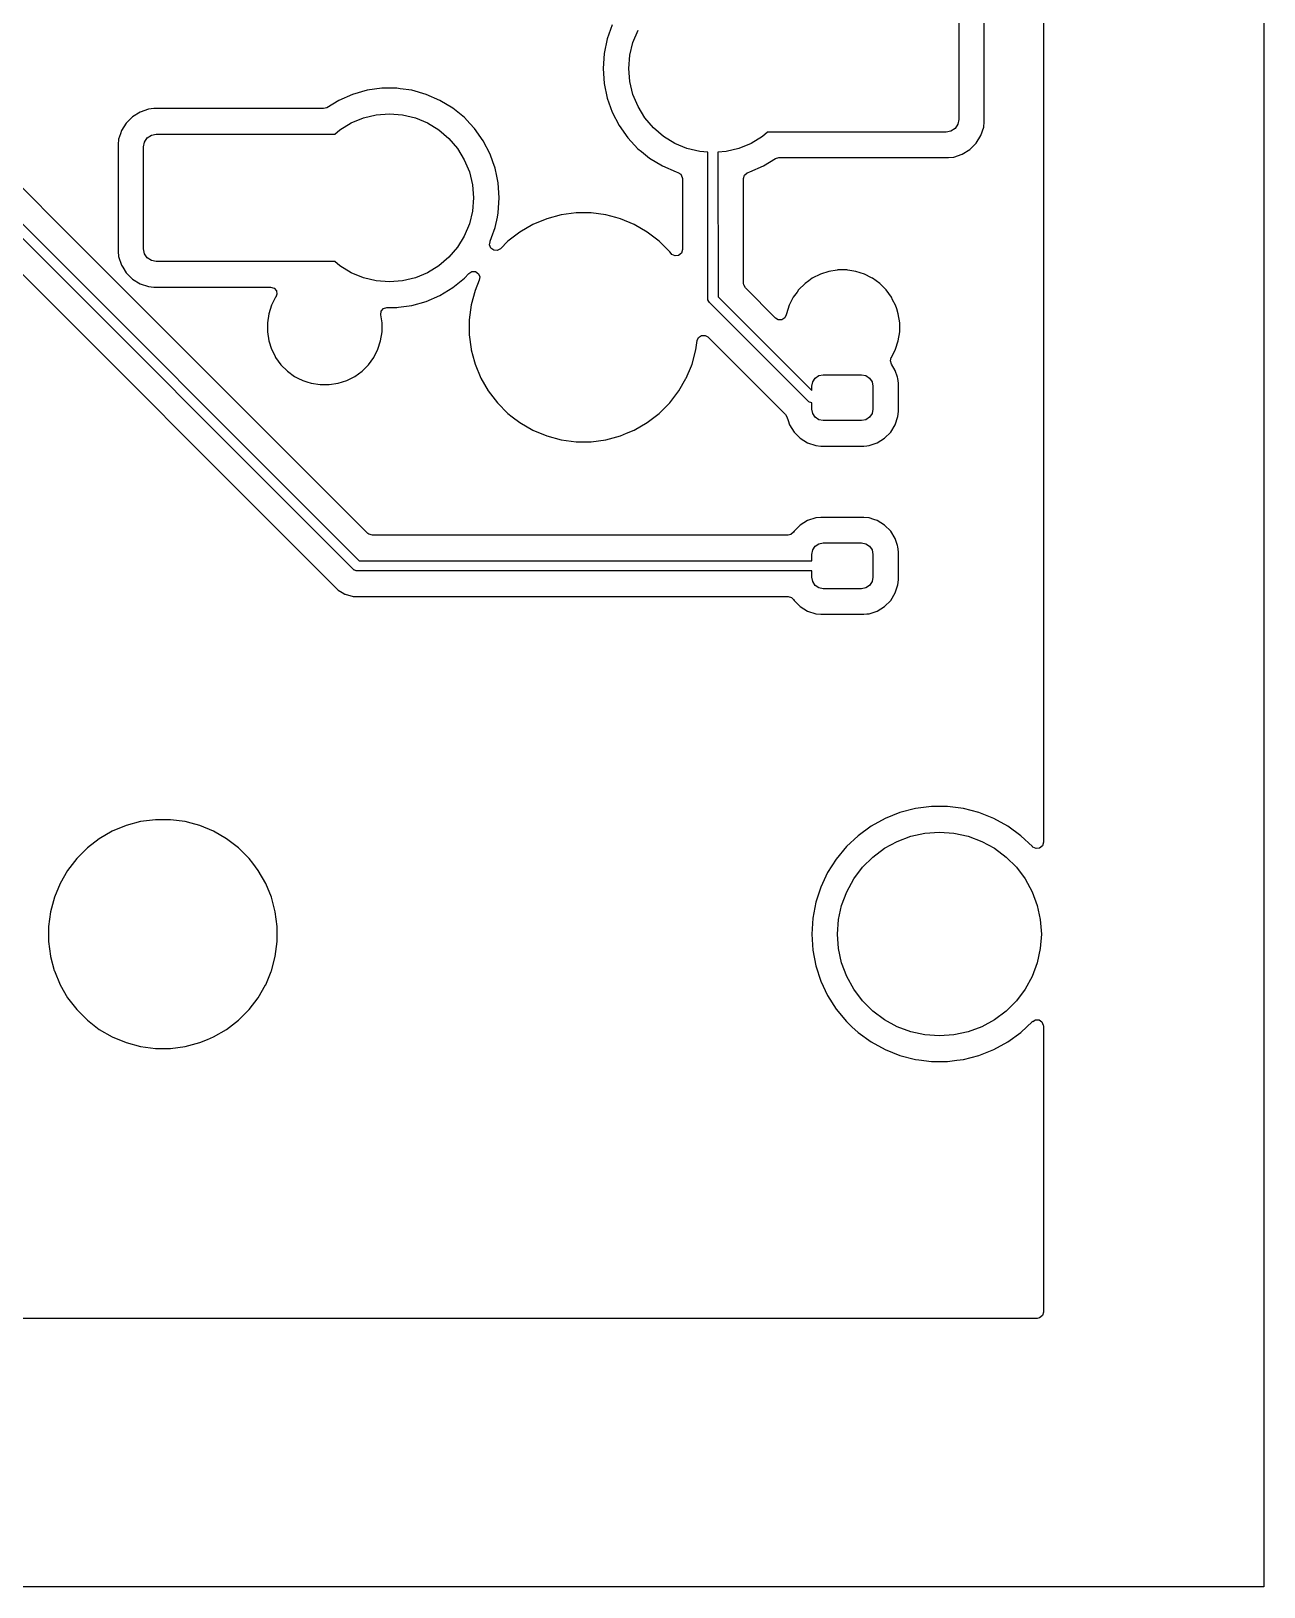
# Model space of a CAD drawing. Header units: millimetres. Extents: x 46 to 4458, y 59 to 1499.
# Drawn here: x 2082.94 to 2107.14, y 832.69 to 863.22 of the extents above; entities that cross this region are included whole.
import ezdxf

# ---------------------------------------------------------------- set-up
doc = ezdxf.new("R2010")
doc.units = ezdxf.units.MM
doc.layers.add('BLACK', color=7, linetype='Continuous')

msp = doc.modelspace()

# ---------------------------------------------------------------- linework, layer by layer
msp.add_lwpolyline([(1739.51188, 833.25441), (1638.06271, 833.5564), (1638.38771, 944.69762), (2107.13583, 944.69762), (2107.13583, 832.69492), (1950.85196, 832.69492)])
at = {"layer": 'BLACK', "linetype": 'Continuous'}
for p, q in [((2102.80762, 867.51679), (2102.80762, 847.30698)), ((2101.14812, 863.49189), (2101.14812, 861.49189)), ((2101.64862, 861.44188), (2101.64862, 863.5419)), ((2094.24752, 863.07343), (2094.18767, 862.7854)), ((2094.24753, 863.07345), (2094.24752, 863.07343)), ((2094.34605, 863.35065), (2094.24753, 863.07345)), ((2094.75388, 863.00177), (2094.85296, 863.24097)), ((2094.18767, 862.7854), (2094.16759, 862.49189)), ((2094.18767, 862.7854), (2094.18767, 862.7854)), ((2094.69343, 862.75), (2094.75388, 863.00177)), ((2094.16759, 862.49189), (2094.18767, 862.19838)), ((2094.67312, 862.49189), (2094.69343, 862.75)), ((2094.69343, 862.23377), (2094.67312, 862.49189)), ((2094.18767, 862.19838), (2094.18767, 862.19837)), ((2094.18767, 862.19837), (2094.24752, 861.91034)), ((2094.75388, 861.98201), (2094.69343, 862.23377)), ((2080.34053, 861.86832), (2089.38144, 852.82998)), ((2084.01736, 858.90189), (2080.94994, 861.9693)), ((2088.98144, 861.86575), (2088.74249, 861.72044)), ((2089.25127, 861.98295), (2088.98144, 861.86575)), ((2088.98144, 861.86575), (2088.98144, 861.86575)), ((2089.53456, 862.06233), (2089.25127, 861.98295)), ((2089.82602, 862.10239), (2089.53456, 862.06233)), ((2089.53456, 862.06233), (2089.53456, 862.06233)), ((2090.12022, 862.10239), (2089.82602, 862.10239)), ((2089.82602, 862.10239), (2089.82602, 862.10239)), ((2090.18163, 862.09395), (2090.12022, 862.10239)), ((2090.12022, 862.10239), (2090.12022, 862.10239)), ((2090.41167, 862.06233), (2090.18163, 862.09395)), ((2090.41168, 862.06233), (2090.41167, 862.06233)), ((2090.69496, 861.98295), (2090.41168, 862.06233)), ((2090.41168, 862.06233), (2090.41168, 862.06233)), ((2090.96479, 861.86575), (2090.69496, 861.98295)), ((2090.9648, 861.86575), (2090.96479, 861.86575)), ((2091.21616, 861.71289), (2090.9648, 861.86575)), ((2094.24752, 861.91034), (2094.24753, 861.91033)), ((2094.24753, 861.91033), (2094.34605, 861.63313)), ((2094.85296, 861.7428), (2094.75388, 861.98201)), ((2089.28256, 852.64874), (2080.12181, 861.80689)), ((2084.92946, 861.5446), (2084.80541, 861.42055)), ((2085.07878, 861.6367), (2084.92946, 861.5446)), ((2085.07879, 861.6367), (2085.07878, 861.6367)), ((2085.24532, 861.69189), (2085.07879, 861.6367)), ((2085.3481, 861.70239), (2085.24532, 861.69189)), ((2085.24532, 861.69189), (2085.24532, 861.69189)), ((2085.34812, 861.70239), (2085.3481, 861.70239)), ((2088.67806, 861.70239), (2085.34812, 861.70239)), ((2088.74249, 861.72044), (2088.67806, 861.70239)), ((2089.46324, 861.52113), (2089.715, 861.58157)), ((2089.715, 861.58157), (2089.97312, 861.60189)), ((2089.97312, 861.60189), (2090.23124, 861.58157)), ((2090.23124, 861.58157), (2090.483, 861.52113)), ((2091.44438, 861.52723), (2091.21616, 861.71289)), ((2094.34605, 861.63313), (2094.4814, 861.37191)), ((2094.98824, 861.52204), (2094.85296, 861.7428)), ((2079.9507, 861.27007), (2088.85326, 852.36751)), ((2084.7133, 861.27122), (2084.69324, 861.21066)), ((2084.71331, 861.27122), (2084.7133, 861.27122)), ((2084.80541, 861.42055), (2084.71331, 861.27122)), ((2088.90389, 861.20189), (2089.00327, 861.28677)), ((2089.00327, 861.28677), (2089.22404, 861.42205)), ((2089.22404, 861.42205), (2089.46324, 861.52113)), ((2090.483, 861.52113), (2090.7222, 861.42205)), ((2090.7222, 861.42205), (2090.94297, 861.28677)), ((2090.94297, 861.28677), (2091.13985, 861.11861)), ((2091.44438, 861.52722), (2091.44438, 861.52723)), ((2091.55413, 861.40971), (2091.44438, 861.52722)), ((2091.44438, 861.52722), (2091.44438, 861.52722)), ((2091.64519, 861.31221), (2091.55413, 861.40971)), ((2091.81484, 861.07187), (2091.64519, 861.31221)), ((2094.4814, 861.37191), (2094.4814, 861.3719)), ((2094.4814, 861.3719), (2094.65105, 861.13156)), ((2095.15639, 861.32516), (2094.98824, 861.52204)), ((2095.35327, 861.15701), (2095.15639, 861.32516)), ((2097.39234, 861.24189), (2097.29297, 861.15701)), ((2098.84812, 861.24189), (2097.39234, 861.24189)), ((2100.89812, 861.24189), (2098.84812, 861.24189)), ((2100.99379, 861.26092), (2100.89812, 861.24189)), ((2101.0749, 861.31511), (2100.99379, 861.26092)), ((2101.12909, 861.39622), (2101.0749, 861.31511)), ((2101.14812, 861.49189), (2101.12909, 861.39622)), ((2101.58293, 861.17255), (2101.63812, 861.33909)), ((2101.63812, 861.33909), (2101.64862, 861.44188)), ((2084.65812, 861.10468), (2084.64762, 861.0019)), ((2084.64762, 861.0019), (2084.64762, 858.90189)), ((2084.69324, 861.21066), (2084.65812, 861.10468)), ((2084.65812, 861.10468), (2084.65812, 861.10468)), ((2084.65812, 861.10468), (2084.65812, 861.10468)), ((2085.14812, 860.95189), (2085.16715, 861.04756)), ((2085.14812, 858.95189), (2085.14812, 860.95189)), ((2085.16715, 861.04756), (2085.22134, 861.12866)), ((2085.22134, 861.12866), (2085.30245, 861.18286)), ((2085.30245, 861.18286), (2085.39812, 861.20189)), ((2085.39812, 861.20189), (2087.44812, 861.20189)), ((2087.44812, 861.20189), (2088.90389, 861.20189)), ((2091.13985, 861.11861), (2091.308, 860.92173)), ((2091.81484, 861.07186), (2091.81484, 861.07187)), ((2091.81484, 861.07187), (2091.81484, 861.07187)), ((2091.95019, 860.81065), (2091.81484, 861.07186)), ((2094.65105, 861.13156), (2094.85186, 860.91655)), ((2095.57404, 861.02173), (2095.35327, 861.15701)), ((2095.81324, 860.92264), (2095.57404, 861.02173)), ((2097.0722, 861.02173), (2096.833, 860.92264)), ((2097.29297, 861.15701), (2097.0722, 861.02173)), ((2101.36678, 860.89918), (2101.49083, 861.02323)), ((2101.49083, 861.02323), (2101.58293, 861.17255)), ((2091.308, 860.92173), (2091.44328, 860.70097)), ((2091.44328, 860.70097), (2091.54236, 860.46177)), ((2092.00461, 860.65754), (2091.95019, 860.81065)), ((2092.04871, 860.53345), (2092.00461, 860.65754)), ((2094.85186, 860.91655), (2094.92075, 860.8605)), ((2094.92075, 860.8605), (2095.08007, 860.73089)), ((2095.08007, 860.73089), (2095.08007, 860.73089)), ((2095.08007, 860.73089), (2095.08007, 860.73089)), ((2095.08007, 860.73089), (2095.33144, 860.57803)), ((2096.065, 860.8622), (2095.81324, 860.92264)), ((2096.22381, 860.8497), (2096.065, 860.8622)), ((2096.22504, 857.95238), (2096.22381, 860.8497)), ((2096.58124, 860.8622), (2096.4219, 860.84966)), ((2096.4219, 860.84966), (2096.4231, 858.01067)), ((2096.833, 860.92264), (2096.58124, 860.8622)), ((2097.3148, 860.57803), (2097.55375, 860.72334)), ((2097.55375, 860.72334), (2097.61818, 860.74139)), ((2097.61818, 860.74139), (2098.7981, 860.74139)), ((2098.7981, 860.74139), (2098.79811, 860.74139)), ((2098.79811, 860.74139), (2100.94813, 860.74139)), ((2100.94813, 860.74139), (2101.05092, 860.75189)), ((2101.05092, 860.75189), (2101.21745, 860.80707)), ((2101.21745, 860.80707), (2101.36678, 860.89918)), ((2091.54236, 860.46177), (2091.60281, 860.21)), ((2092.04871, 860.53343), (2092.04871, 860.53345)), ((2092.08046, 860.38067), (2092.04871, 860.53343)), ((2092.10857, 860.2454), (2092.08046, 860.38067)), ((2095.33144, 860.57803), (2095.33144, 860.57803)), ((2095.33144, 860.57803), (2095.60128, 860.46082)), ((2095.60128, 860.46082), (2095.63207, 860.45219)), ((2095.63207, 860.45219), (2095.69132, 860.41515)), ((2095.69132, 860.41515), (2095.72113, 860.35196)), ((2095.72113, 860.35196), (2095.72262, 860.33279)), ((2095.72262, 860.33279), (2095.72262, 858.93641)), ((2096.92362, 860.33279), (2096.9433, 860.39983)), ((2096.92362, 858.27198), (2096.92362, 860.33279)), ((2096.9433, 860.39983), (2096.99611, 860.44558)), ((2096.99611, 860.44558), (2097.01417, 860.45219)), ((2097.01417, 860.45219), (2097.04496, 860.46082)), ((2097.04496, 860.46082), (2097.31479, 860.57802)), ((2097.04496, 860.46082), (2097.04496, 860.46082)), ((2097.31479, 860.57802), (2097.3148, 860.57803)), ((2097.3148, 860.57803), (2097.3148, 860.57803)), ((2091.60281, 860.21), (2091.62312, 859.95189)), ((2092.12864, 859.95189), (2092.10857, 860.2454)), ((2091.62312, 859.95189), (2091.60281, 859.69377)), ((2092.10857, 859.65838), (2092.12864, 859.95189)), ((2091.54236, 859.44201), (2091.44328, 859.2028)), ((2091.60281, 859.69377), (2091.54236, 859.44201)), ((2092.04871, 859.37034), (2092.09142, 859.57586)), ((2092.09142, 859.57586), (2092.10857, 859.65838)), ((2092.78831, 859.42915), (2092.53353, 859.28205)), ((2092.78832, 859.42915), (2092.78831, 859.42915)), ((2093.06012, 859.54174), (2092.78832, 859.42915)), ((2093.34432, 859.61789), (2093.06012, 859.54174)), ((2093.636, 859.65629), (2093.34432, 859.61789)), ((2093.63601, 859.65629), (2093.636, 859.65629)), ((2093.93023, 859.65629), (2093.63601, 859.65629)), ((2093.63601, 859.65629), (2093.63601, 859.65629)), ((2093.93024, 859.65629), (2093.93023, 859.65629)), ((2093.93023, 859.65629), (2093.93023, 859.65629)), ((2094.22192, 859.61789), (2093.93024, 859.65629)), ((2094.41469, 859.56623), (2094.22192, 859.61789)), ((2094.22192, 859.61789), (2094.22192, 859.61789)), ((2094.22192, 859.61789), (2094.22192, 859.61789)), ((2094.50611, 859.54174), (2094.41469, 859.56623)), ((2094.77791, 859.42915), (2094.50611, 859.54174)), ((2094.77793, 859.42915), (2094.77791, 859.42915)), ((2095.03271, 859.28205), (2094.77793, 859.42915)), ((2091.44328, 859.2028), (2091.308, 858.98204)), ((2091.95019, 859.09312), (2091.95368, 859.10293)), ((2091.95368, 859.10293), (2091.97866, 859.17323)), ((2091.97866, 859.17323), (2092.04871, 859.37033)), ((2092.04871, 859.37033), (2092.04871, 859.37034)), ((2092.04871, 859.37034), (2092.04871, 859.37034)), ((2092.30011, 859.10294), (2092.15038, 858.95321)), ((2092.53351, 859.28204), (2092.30011, 859.10294)), ((2092.53353, 859.28205), (2092.53351, 859.28204)), ((2095.03272, 859.28204), (2095.03271, 859.28205)), ((2095.03271, 859.28205), (2095.03271, 859.28205)), ((2095.26613, 859.10294), (2095.03272, 859.28204)), ((2095.03272, 859.28204), (2095.03272, 859.28204)), ((2095.03272, 859.28204), (2095.03272, 859.28204)), ((2095.26614, 859.10293), (2095.26613, 859.10294)), ((2095.47416, 858.8949), (2095.26614, 859.10293)), ((2089.55054, 853.36871), (2084.01736, 858.90189)), ((2084.64762, 858.90189), (2084.64762, 858.90187)), ((2084.64762, 858.90187), (2084.65812, 858.79909)), ((2084.65812, 858.79909), (2084.65812, 858.79909)), ((2084.65812, 858.79909), (2084.7133, 858.63256)), ((2085.16715, 858.85622), (2085.14812, 858.95189)), ((2085.22134, 858.77511), (2085.16715, 858.85622)), ((2091.308, 858.98204), (2091.13985, 858.78516)), ((2091.93901, 859.03204), (2091.94896, 859.09029)), ((2091.96343, 858.96658), (2091.93901, 859.03204)), ((2091.94896, 859.09029), (2091.95019, 859.09311)), ((2091.95019, 859.09311), (2091.95019, 859.09312)), ((2092.01936, 858.92471), (2091.96343, 858.96658)), ((2092.08905, 858.91972), (2092.01936, 858.92471)), ((2092.15038, 858.95321), (2092.08905, 858.91972)), ((2095.47417, 858.89489), (2095.47416, 858.8949)), ((2095.50024, 858.86092), (2095.47417, 858.89489)), ((2095.51742, 858.84269), (2095.50024, 858.86092)), ((2095.58097, 858.81367), (2095.51742, 858.84269)), ((2095.65013, 858.82361), (2095.58097, 858.81367)), ((2095.70293, 858.86937), (2095.65013, 858.82361)), ((2095.72262, 858.93641), (2095.70293, 858.86937)), ((2084.7133, 858.63256), (2084.71331, 858.63255)), ((2084.71331, 858.63255), (2084.73859, 858.59156)), ((2084.73859, 858.59156), (2084.80541, 858.48323)), ((2084.80541, 858.48323), (2084.92946, 858.35918)), ((2085.30245, 858.72092), (2085.22134, 858.77511)), ((2085.39812, 858.70189), (2085.30245, 858.72092)), ((2087.32312, 858.70189), (2085.39812, 858.70189)), ((2088.90389, 858.70189), (2087.32312, 858.70189)), ((2089.00327, 858.61701), (2088.90389, 858.70189)), ((2089.22404, 858.48173), (2089.00327, 858.61701)), ((2090.94297, 858.61701), (2090.7222, 858.48173)), ((2091.13985, 858.78516), (2090.94297, 858.61701)), ((2091.53261, 858.47102), (2091.59275, 858.50658)), ((2091.59275, 858.50658), (2091.66257, 858.50398)), ((2091.66257, 858.50398), (2091.7199, 858.46404)), ((2098.59956, 858.50967), (2098.43108, 858.45493)), ((2098.75809, 858.53478), (2098.59956, 858.50967)), ((2098.77454, 858.53739), (2098.75809, 858.53478)), ((2098.9517, 858.53739), (2098.77454, 858.53739)), ((2098.96815, 858.53478), (2098.9517, 858.53739)), ((2099.12668, 858.50967), (2098.96815, 858.53478)), ((2099.29516, 858.45493), (2099.12668, 858.50967)), ((2084.92946, 858.35918), (2085.07879, 858.26707)), ((2085.07879, 858.26707), (2085.24532, 858.21189)), ((2085.24532, 858.21189), (2085.34811, 858.20139)), ((2085.34811, 858.20139), (2087.27524, 858.20139)), ((2087.27524, 858.20139), (2087.27525, 858.20139)), ((2087.27525, 858.20139), (2087.64217, 858.20139)), ((2087.64217, 858.20139), (2087.70921, 858.1817)), ((2087.70921, 858.1817), (2087.75496, 858.1289)), ((2089.46324, 858.38264), (2089.22404, 858.48173)), ((2089.715, 858.3222), (2089.46324, 858.38264)), ((2089.97312, 858.30189), (2089.715, 858.3222)), ((2090.23124, 858.3222), (2089.97312, 858.30189)), ((2090.483, 858.38264), (2090.23124, 858.3222)), ((2090.7222, 858.48173), (2090.483, 858.38264)), ((2090.9648, 858.03803), (2091.21617, 858.19089)), ((2091.21617, 858.19089), (2091.44438, 858.37655)), ((2091.44438, 858.37655), (2091.53261, 858.47102)), ((2091.73779, 858.33893), (2091.65327, 858.13488)), ((2091.7199, 858.46404), (2091.74654, 858.39945)), ((2091.74654, 858.39945), (2091.73779, 858.33893)), ((2096.92645, 858.24563), (2096.92362, 858.27198)), ((2096.95994, 858.1843), (2096.92645, 858.24563)), ((2097.5527, 857.59154), (2096.95994, 858.1843)), ((2098.1299, 858.27037), (2098.00464, 858.1451)), ((2098.12991, 858.27037), (2098.1299, 858.27037)), ((2098.1299, 858.27037), (2098.1299, 858.27037)), ((2098.20579, 858.3255), (2098.12991, 858.27037)), ((2098.27323, 858.3745), (2098.20579, 858.3255)), ((2098.43108, 858.45493), (2098.27323, 858.3745)), ((2098.43108, 858.45493), (2098.43108, 858.45493)), ((2099.43701, 858.38266), (2099.29516, 858.45493)), ((2099.29516, 858.45493), (2099.29516, 858.45493)), ((2099.45301, 858.3745), (2099.43701, 858.38266)), ((2099.59633, 858.27037), (2099.45301, 858.3745)), ((2099.7216, 858.1451), (2099.59633, 858.27037)), ((2087.74051, 858.00178), (2087.66008, 857.84393)), ((2087.74249, 858.00451), (2087.74051, 858.00178)), ((2087.7649, 858.05974), (2087.74249, 858.00451)), ((2087.75496, 858.1289), (2087.7649, 858.05974)), ((2090.41167, 857.84145), (2090.69496, 857.92082)), ((2090.69496, 857.92082), (2090.9648, 858.03803)), ((2091.65327, 858.13488), (2091.57712, 857.85068)), ((2096.23997, 857.91633), (2096.22504, 857.95238)), ((2096.25241, 857.90118), (2096.23997, 857.91633)), ((2098.20756, 855.94874), (2096.25241, 857.90118)), ((2096.4231, 858.01067), (2098.26312, 856.17321)), ((2097.90051, 858.00178), (2097.82008, 857.84393)), ((2097.97311, 858.10171), (2097.90051, 858.00178)), ((2098.00464, 858.1451), (2097.97311, 858.10171)), ((2098.00464, 858.1451), (2098.00464, 858.1451)), ((2098.00464, 858.1451), (2098.00464, 858.1451)), ((2099.82573, 858.00178), (2099.7216, 858.1451)), ((2099.85012, 857.95392), (2099.82573, 858.00178)), ((2099.90616, 857.84393), (2099.85012, 857.95392)), ((2087.60533, 857.67544), (2087.57762, 857.50047)), ((2087.66008, 857.84393), (2087.60533, 857.67544)), ((2087.66008, 857.84393), (2087.66008, 857.84393)), ((2089.80367, 857.65799), (2089.81262, 857.72728)), ((2089.82862, 857.50047), (2089.80367, 857.65799)), ((2089.81262, 857.72728), (2089.85762, 857.78073)), ((2089.85762, 857.78073), (2089.92437, 857.80137)), ((2089.92437, 857.80137), (2089.92614, 857.80139)), ((2089.92614, 857.80139), (2090.12022, 857.80139)), ((2090.12022, 857.80139), (2090.15164, 857.80571)), ((2090.15164, 857.80571), (2090.41167, 857.84145)), ((2091.57712, 857.85068), (2091.53872, 857.559)), ((2097.60375, 857.56075), (2097.5527, 857.59154)), ((2097.73293, 857.59668), (2097.67361, 857.55975)), ((2097.76286, 857.65982), (2097.73293, 857.59668)), ((2097.76533, 857.67545), (2097.76286, 857.65982)), ((2097.82008, 857.84393), (2097.76533, 857.67545)), ((2097.82008, 857.84393), (2097.82008, 857.84393)), ((2099.92966, 857.7716), (2099.90616, 857.84393)), ((2099.90616, 857.84393), (2099.90616, 857.84393)), ((2099.96091, 857.67544), (2099.92966, 857.7716)), ((2099.98862, 857.50047), (2099.96091, 857.67544)), ((2087.57762, 857.50047), (2087.57762, 857.32331)), ((2087.57762, 857.32331), (2087.57796, 857.32119)), ((2087.57796, 857.32119), (2087.60533, 857.14833)), ((2089.80091, 857.14833), (2089.82862, 857.32331)), ((2089.82862, 857.32331), (2089.82862, 857.50047)), ((2091.53872, 857.559), (2091.53872, 857.55899)), ((2091.53872, 857.55899), (2091.53872, 857.26479)), ((2091.53872, 857.26479), (2091.53872, 857.26477)), ((2091.53872, 857.26477), (2091.57623, 856.97985)), ((2097.67361, 857.55975), (2097.60375, 857.56075)), ((2099.96091, 857.14833), (2099.98862, 857.32331)), ((2099.98862, 857.32331), (2099.98862, 857.50047)), ((2087.60533, 857.14833), (2087.66008, 856.97985)), ((2087.66008, 856.97985), (2087.66008, 856.97985)), ((2087.66008, 856.97985), (2087.72279, 856.85676)), ((2089.66573, 856.822), (2089.74616, 856.97985)), ((2089.74616, 856.97985), (2089.80091, 857.14833)), ((2091.57623, 856.97985), (2091.57712, 856.97309)), ((2091.57712, 856.97309), (2091.64037, 856.73704)), ((2095.91297, 856.6889), (2095.98912, 856.97309)), ((2095.98912, 856.97309), (2096.01255, 857.1511)), ((2096.01255, 857.1511), (2096.04082, 857.215)), ((2096.04082, 857.215), (2096.09914, 857.25347)), ((2096.09914, 857.25347), (2096.16901, 857.2543)), ((2096.16901, 857.2543), (2096.22317, 857.2226)), ((2096.22317, 857.2226), (2097.74514, 855.70063)), ((2099.82573, 856.822), (2099.90616, 856.97985)), ((2099.90616, 856.97985), (2099.96091, 857.14833)), ((2087.72279, 856.85676), (2087.74051, 856.822)), ((2087.74051, 856.822), (2087.84464, 856.67867)), ((2087.84464, 856.67867), (2087.96991, 856.5534)), ((2089.43633, 856.5534), (2089.5616, 856.67867)), ((2089.5616, 856.67867), (2089.66573, 856.822)), ((2091.64037, 856.73704), (2091.65327, 856.68889)), ((2091.65327, 856.68889), (2091.76585, 856.41709)), ((2095.80038, 856.41709), (2095.9004, 856.65855)), ((2095.9004, 856.65855), (2095.91297, 856.6889)), ((2099.80557, 856.75638), (2099.82382, 856.81888)), ((2099.82401, 856.68899), (2099.80557, 856.75638)), ((2099.82382, 856.81888), (2099.82572, 856.82198)), ((2099.90012, 856.56559), (2099.82401, 856.68899)), ((2099.82572, 856.82198), (2099.82573, 856.822)), ((2087.96991, 856.5534), (2088.11323, 856.44927)), ((2088.11323, 856.44927), (2088.1764, 856.41708)), ((2088.1764, 856.41708), (2088.27108, 856.36885)), ((2088.27108, 856.36885), (2088.27108, 856.36884)), ((2088.27108, 856.36884), (2088.35532, 856.34147)), ((2088.96667, 856.3141), (2089.13516, 856.36885)), ((2089.13516, 856.36885), (2089.29301, 856.44927)), ((2089.29301, 856.44927), (2089.43633, 856.5534)), ((2091.76585, 856.41709), (2091.76586, 856.41708)), ((2091.76586, 856.41708), (2091.91296, 856.1623)), ((2095.65327, 856.16229), (2095.7936, 856.40535)), ((2095.7936, 856.40535), (2095.80038, 856.41708)), ((2095.80038, 856.41708), (2095.80038, 856.41709)), ((2098.28025, 856.34299), (2098.32902, 856.41599)), ((2098.32902, 856.41599), (2098.40202, 856.46476)), ((2098.40202, 856.46476), (2098.48812, 856.48189)), ((2098.48812, 856.48189), (2099.23812, 856.48189)), ((2099.23812, 856.48189), (2099.32422, 856.46476)), ((2099.32422, 856.46476), (2099.39722, 856.41599)), ((2099.39722, 856.41599), (2099.44599, 856.34299)), ((2099.90012, 856.56558), (2099.90012, 856.56559)), ((2099.90012, 856.56559), (2099.90012, 856.56559)), ((2099.94306, 856.43601), (2099.90012, 856.56558)), ((2099.95347, 856.4046), (2099.94306, 856.43601)), ((2099.9624, 856.31713), (2099.95347, 856.4046)), ((2099.95347, 856.4046), (2099.95347, 856.4046)), ((2088.35532, 856.34147), (2088.43956, 856.3141)), ((2088.43956, 856.3141), (2088.61454, 856.28639)), ((2088.61454, 856.28639), (2088.61454, 856.28639)), ((2088.61454, 856.28639), (2088.7917, 856.28639)), ((2088.7917, 856.28639), (2088.96667, 856.3141)), ((2088.7917, 856.28639), (2088.7917, 856.28639)), ((2091.91296, 856.1623), (2091.91297, 856.16228)), ((2091.91297, 856.16228), (2092.09207, 855.92888)), ((2095.47417, 855.92888), (2095.65327, 856.16229)), ((2098.26312, 856.25689), (2098.28025, 856.34299)), ((2098.26312, 856.17321), (2098.26312, 856.25689)), ((2099.44599, 856.34299), (2099.46312, 856.25689)), ((2099.46312, 856.25689), (2099.46312, 855.80689)), ((2099.96362, 856.30523), (2099.9624, 856.31713)), ((2099.96362, 855.75854), (2099.96362, 856.30523)), ((2092.09207, 855.92888), (2092.09207, 855.92887)), ((2092.09207, 855.92887), (2092.3001, 855.72084)), ((2095.26613, 855.72084), (2095.47417, 855.92888)), ((2098.21812, 855.94437), (2098.20756, 855.94874)), ((2098.24361, 855.93381), (2098.21812, 855.94437)), ((2098.26312, 855.93189), (2098.24361, 855.93381)), ((2098.26312, 855.80689), (2098.26312, 855.93189)), ((2098.28025, 855.72078), (2098.26312, 855.80689)), ((2099.46312, 855.80689), (2099.44599, 855.72078)), ((2099.95347, 855.65918), (2099.96362, 855.75854)), ((2092.3001, 855.72084), (2092.30011, 855.72084)), ((2092.30011, 855.72084), (2092.38325, 855.65704)), ((2092.38325, 855.65704), (2092.53352, 855.54173)), ((2092.53352, 855.54173), (2092.53353, 855.54173)), ((2092.53353, 855.54173), (2092.78831, 855.39463)), ((2094.77792, 855.39463), (2095.03272, 855.54173)), ((2095.03272, 855.54173), (2095.26613, 855.72084)), ((2097.74514, 855.70063), (2097.77516, 855.65196)), ((2097.77516, 855.65196), (2097.79699, 855.58608)), ((2097.79699, 855.58608), (2097.82612, 855.49819)), ((2097.82612, 855.49819), (2097.82612, 855.49818)), ((2097.82612, 855.49818), (2097.91515, 855.35385)), ((2098.32902, 855.64779), (2098.28025, 855.72078)), ((2098.40202, 855.59901), (2098.32902, 855.64779)), ((2098.48812, 855.58189), (2098.40202, 855.59901)), ((2099.23812, 855.58189), (2098.48812, 855.58189)), ((2099.32422, 855.59901), (2099.23812, 855.58189)), ((2099.39722, 855.64779), (2099.32422, 855.59901)), ((2099.44599, 855.72078), (2099.39722, 855.64779)), ((2099.81109, 855.35384), (2099.90012, 855.49819)), ((2099.90012, 855.49819), (2099.95347, 855.65918)), ((2092.78831, 855.39463), (2092.78832, 855.39462)), ((2092.78832, 855.39462), (2093.06012, 855.28204)), ((2093.06012, 855.28204), (2093.06013, 855.28204)), ((2093.06013, 855.28204), (2093.06013, 855.28204)), ((2093.06013, 855.28204), (2093.34432, 855.20589)), ((2093.34432, 855.20589), (2093.63601, 855.16749)), ((2093.63601, 855.16749), (2093.63602, 855.16749)), ((2093.63602, 855.16749), (2093.93022, 855.16749)), ((2093.93022, 855.16749), (2093.93023, 855.16749)), ((2093.93023, 855.16749), (2094.22192, 855.20589)), ((2094.22192, 855.20589), (2094.50611, 855.28204)), ((2094.50611, 855.28204), (2094.62864, 855.33279)), ((2094.62864, 855.33279), (2094.77791, 855.39462)), ((2094.77791, 855.39462), (2094.77792, 855.39462)), ((2094.77792, 855.39462), (2094.77792, 855.39463)), ((2097.91515, 855.35385), (2097.91515, 855.35384)), ((2097.91515, 855.35384), (2098.03507, 855.23392)), ((2098.03507, 855.23392), (2098.03508, 855.23392)), ((2098.03508, 855.23392), (2098.17941, 855.14489)), ((2098.17941, 855.14489), (2098.17942, 855.14489)), ((2098.17942, 855.14489), (2098.17942, 855.14488)), ((2098.17942, 855.14488), (2098.34041, 855.09154)), ((2099.38583, 855.09154), (2099.54682, 855.14488)), ((2099.54682, 855.14488), (2099.69116, 855.23392)), ((2099.69116, 855.23392), (2099.81109, 855.35384)), ((2098.34041, 855.09154), (2098.43977, 855.08139)), ((2098.43977, 855.08139), (2099.28646, 855.08139)), ((2099.28646, 855.08139), (2099.28647, 855.08139)), ((2099.28647, 855.08139), (2099.34088, 855.08695)), ((2099.28647, 855.08139), (2099.28647, 855.08139)), ((2099.34088, 855.08695), (2099.38583, 855.09154)), ((2098.17941, 853.61889), (2098.03508, 853.52986)), ((2098.17942, 853.61889), (2098.17941, 853.61889)), ((2098.34041, 853.67224), (2098.17942, 853.61889)), ((2098.43976, 853.68239), (2098.34041, 853.67224)), ((2098.34041, 853.67224), (2098.34041, 853.67224)), ((2098.43978, 853.68239), (2098.43976, 853.68239)), ((2099.28647, 853.68239), (2098.43978, 853.68239)), ((2099.38583, 853.67224), (2099.28647, 853.68239)), ((2099.48377, 853.63978), (2099.38583, 853.67224)), ((2099.54682, 853.61889), (2099.48377, 853.63978)), ((2099.69116, 853.52986), (2099.54682, 853.61889)), ((2099.54682, 853.61889), (2099.54682, 853.61889)), ((2099.54682, 853.61889), (2099.54682, 853.61889)), ((2089.57118, 853.35207), (2089.55054, 853.36871)), ((2089.63822, 853.33239), (2089.57118, 853.35207)), ((2097.79812, 853.33239), (2089.63822, 853.33239)), ((2097.85171, 853.34457), (2097.79812, 853.33239)), ((2097.90365, 853.39129), (2097.85171, 853.34457)), ((2097.91515, 853.40993), (2097.90365, 853.39129)), ((2098.03507, 853.52986), (2097.91515, 853.40993)), ((2098.03508, 853.52986), (2098.03507, 853.52986)), ((2099.81109, 853.40993), (2099.69116, 853.52986)), ((2099.69116, 853.52986), (2099.69116, 853.52986)), ((2099.90012, 853.26559), (2099.81109, 853.40993)), ((2099.81109, 853.40993), (2099.81109, 853.40993)), ((2098.26312, 852.95689), (2098.28025, 853.04299)), ((2098.28025, 853.04299), (2098.32902, 853.11599)), ((2098.32902, 853.11599), (2098.40202, 853.16476)), ((2098.40202, 853.16476), (2098.48812, 853.18189)), ((2098.48812, 853.18189), (2099.23812, 853.18189)), ((2099.23812, 853.18189), (2099.32422, 853.16476)), ((2099.32422, 853.16476), (2099.39722, 853.11599)), ((2099.39722, 853.11599), (2099.44599, 853.04299)), ((2099.44599, 853.04299), (2099.46312, 852.95689)), ((2099.90012, 853.26558), (2099.90012, 853.26559)), ((2099.90012, 853.26559), (2099.90012, 853.26559)), ((2099.94571, 853.12801), (2099.90012, 853.26558)), ((2099.95347, 853.1046), (2099.94571, 853.12801)), ((2099.96322, 853.00913), (2099.95347, 853.1046)), ((2099.95347, 853.1046), (2099.95347, 853.1046)), ((2099.96362, 853.00523), (2099.96322, 853.00913)), ((2099.96362, 852.45854), (2099.96362, 853.00523)), ((2089.38144, 852.82998), (2098.26312, 852.83177)), ((2098.26312, 852.83177), (2098.26312, 852.95689)), ((2099.46312, 852.95689), (2099.46312, 852.50689)), ((2089.29312, 852.64437), (2089.28256, 852.64874)), ((2089.31861, 852.63381), (2089.29312, 852.64437)), ((2089.33812, 852.63189), (2089.31861, 852.63381)), ((2098.26312, 852.63368), (2089.33812, 852.63189)), ((2098.26312, 852.50689), (2098.26312, 852.63368)), ((2098.28025, 852.42078), (2098.26312, 852.50689)), ((2098.32902, 852.34779), (2098.28025, 852.42078)), ((2099.44599, 852.42078), (2099.39722, 852.34779)), ((2099.46312, 852.50689), (2099.44599, 852.42078)), ((2099.95347, 852.35918), (2099.96362, 852.45854)), ((2088.85326, 852.36751), (2088.85327, 852.3675)), ((2088.85327, 852.3675), (2088.8576, 852.36317)), ((2088.8576, 852.36317), (2088.8576, 852.36317)), ((2088.8576, 852.36317), (2088.9694, 852.25137)), ((2088.9694, 852.25137), (2089.04416, 852.20821)), ((2089.04416, 852.20821), (2089.09754, 852.17739)), ((2089.09754, 852.17739), (2089.10633, 852.17231)), ((2089.10633, 852.17231), (2089.25906, 852.13139)), ((2089.25906, 852.13139), (2089.41718, 852.13139)), ((2089.41718, 852.13139), (2097.79812, 852.13139)), ((2097.79812, 852.13139), (2097.86515, 852.1117)), ((2097.86515, 852.1117), (2097.90365, 852.07248)), ((2097.90365, 852.07248), (2097.91515, 852.05384)), ((2098.40202, 852.29901), (2098.32902, 852.34779)), ((2098.48812, 852.28189), (2098.40202, 852.29901)), ((2099.23812, 852.28189), (2098.48812, 852.28189)), ((2099.32422, 852.29901), (2099.23812, 852.28189)), ((2099.39722, 852.34779), (2099.32422, 852.29901)), ((2099.81109, 852.05384), (2099.90012, 852.19819)), ((2099.90012, 852.19819), (2099.95347, 852.35918)), ((2097.91515, 852.05384), (2098.03507, 851.93392)), ((2098.03507, 851.93392), (2098.03508, 851.93392)), ((2098.03508, 851.93392), (2098.17941, 851.84489)), ((2098.17941, 851.84489), (2098.17942, 851.84489)), ((2098.17942, 851.84489), (2098.17942, 851.84488)), ((2098.17942, 851.84488), (2098.34041, 851.79154)), ((2098.34041, 851.79154), (2098.43977, 851.78139)), ((2098.43977, 851.78139), (2099.28646, 851.78139)), ((2099.28646, 851.78139), (2099.28647, 851.78139)), ((2099.28647, 851.78139), (2099.34349, 851.78721)), ((2099.28647, 851.78139), (2099.28647, 851.78139)), ((2099.34349, 851.78721), (2099.38583, 851.79154)), ((2099.38583, 851.79154), (2099.54682, 851.84488)), ((2099.54682, 851.84488), (2099.69116, 851.93392)), ((2099.69116, 851.93392), (2099.81109, 852.05384)), ((2099.99389, 847.88846), (2099.70136, 847.77264)), ((2100.29864, 847.9667), (2099.99389, 847.88846)), ((2099.99389, 847.88846), (2099.99389, 847.88846)), ((2100.29866, 847.96671), (2100.29864, 847.9667)), ((2100.61079, 848.00614), (2100.29866, 847.96671)), ((2100.6108, 848.00614), (2100.61079, 848.00614)), ((2100.92544, 848.00614), (2100.6108, 848.00614)), ((2100.92545, 848.00614), (2100.92544, 848.00614)), ((2101.23758, 847.96671), (2100.92545, 848.00614)), ((2101.2376, 847.9667), (2101.23758, 847.96671)), ((2101.54234, 847.88846), (2101.2376, 847.9667)), ((2101.54235, 847.88846), (2101.54234, 847.88846)), ((2101.83488, 847.77264), (2101.54235, 847.88846)), ((2084.53331, 847.5229), (2084.27853, 847.3758)), ((2084.53332, 847.5229), (2084.53331, 847.5229)), ((2084.80512, 847.63549), (2084.53332, 847.5229)), ((2085.08932, 847.71164), (2084.80512, 847.63549)), ((2085.381, 847.75004), (2085.08932, 847.71164)), ((2085.38101, 847.75004), (2085.381, 847.75004)), ((2085.67523, 847.75004), (2085.38101, 847.75004)), ((2085.38101, 847.75004), (2085.38101, 847.75004)), ((2085.67524, 847.75004), (2085.67523, 847.75004)), ((2085.67523, 847.75004), (2085.67523, 847.75004)), ((2085.96692, 847.71164), (2085.67524, 847.75004)), ((2086.07919, 847.68155), (2085.96692, 847.71164)), ((2085.96692, 847.71164), (2085.96692, 847.71164)), ((2085.96692, 847.71164), (2085.96692, 847.71164)), ((2086.25111, 847.63549), (2086.07919, 847.68155)), ((2086.52291, 847.5229), (2086.25111, 847.63549)), ((2086.52293, 847.5229), (2086.52291, 847.5229)), ((2086.77771, 847.3758), (2086.52293, 847.5229)), ((2099.42562, 847.62105), (2099.1711, 847.43612)), ((2099.42564, 847.62105), (2099.42562, 847.62105)), ((2099.70136, 847.77264), (2099.42564, 847.62105)), ((2099.70136, 847.77264), (2099.70136, 847.77264)), ((2100.48349, 847.48528), (2100.76812, 847.50564)), ((2100.76812, 847.50564), (2101.05275, 847.48528)), ((2101.83488, 847.77263), (2101.83488, 847.77264)), ((2101.83488, 847.77264), (2101.83488, 847.77264)), ((2101.83489, 847.77263), (2101.83488, 847.77263)), ((2102.1106, 847.62105), (2101.83489, 847.77263)), ((2102.11061, 847.62105), (2102.1106, 847.62105)), ((2102.36514, 847.43612), (2102.11061, 847.62105)), ((2102.11061, 847.62105), (2102.11061, 847.62105)), ((2084.0451, 847.19668), (2083.83707, 846.98865)), ((2084.04511, 847.19669), (2084.0451, 847.19668)), ((2084.27851, 847.37579), (2084.04511, 847.19669)), ((2084.27853, 847.3758), (2084.27851, 847.37579)), ((2086.77772, 847.37579), (2086.77771, 847.3758)), ((2086.77771, 847.3758), (2086.77771, 847.3758)), ((2087.01113, 847.19669), (2086.77772, 847.37579)), ((2086.77772, 847.37579), (2086.77772, 847.37579)), ((2086.77772, 847.37579), (2086.77772, 847.37579)), ((2087.01114, 847.19668), (2087.01113, 847.19669)), ((2087.21916, 846.98865), (2087.01114, 847.19668)), ((2098.94173, 847.22073), (2098.74117, 846.9783)), ((2099.17109, 847.43611), (2098.94173, 847.22073)), ((2098.94173, 847.22073), (2098.94173, 847.22073)), ((2099.1711, 847.43612), (2099.17109, 847.43611)), ((2099.4584, 847.01714), (2099.68684, 847.18814)), ((2099.68684, 847.18814), (2099.93729, 847.3249)), ((2099.93729, 847.3249), (2100.20465, 847.42462)), ((2100.20465, 847.42462), (2100.48349, 847.48528)), ((2101.05275, 847.48528), (2101.33158, 847.42462)), ((2101.33158, 847.42462), (2101.59895, 847.3249)), ((2101.59895, 847.3249), (2101.8494, 847.18814)), ((2101.8494, 847.18814), (2102.07784, 847.01714)), ((2102.36515, 847.43612), (2102.36514, 847.43612)), ((2102.59367, 847.22152), (2102.36515, 847.43612)), ((2102.36515, 847.43612), (2102.36515, 847.43612)), ((2102.59735, 847.21806), (2102.59367, 847.22152)), ((2102.59738, 847.2181), (2102.59735, 847.21806)), ((2102.60242, 847.21327), (2102.59738, 847.2181)), ((2102.66597, 847.18424), (2102.60242, 847.21327)), ((2102.73513, 847.19419), (2102.66597, 847.18424)), ((2102.78793, 847.23994), (2102.73513, 847.19419)), ((2102.80762, 847.30698), (2102.78793, 847.23994)), ((2083.83707, 846.98865), (2083.65797, 846.75524)), ((2083.83707, 846.98865), (2083.83707, 846.98865)), ((2087.21917, 846.98865), (2087.21916, 846.98865)), ((2087.29123, 846.89474), (2087.21917, 846.98865)), ((2087.39827, 846.75523), (2087.29123, 846.89474)), ((2098.74117, 846.9783), (2098.57258, 846.71265)), ((2098.74117, 846.9783), (2098.74117, 846.9783)), ((2099.25662, 846.81536), (2099.4584, 847.01714)), ((2102.07784, 847.01714), (2102.27962, 846.81536)), ((2083.65796, 846.75523), (2083.51086, 846.50045)), ((2083.65797, 846.75524), (2083.65796, 846.75523)), ((2087.39828, 846.75523), (2087.39827, 846.75523)), ((2087.54538, 846.50045), (2087.39828, 846.75523)), ((2098.57258, 846.71264), (2098.43862, 846.42796)), ((2098.57258, 846.71265), (2098.57258, 846.71264)), ((2098.94886, 846.33647), (2099.08561, 846.58692)), ((2099.08561, 846.58692), (2099.25662, 846.81536)), ((2102.27962, 846.81536), (2102.45063, 846.58692)), ((2102.45063, 846.58692), (2102.58738, 846.33647)), ((2083.51085, 846.50043), (2083.39827, 846.22863)), ((2083.51086, 846.50045), (2083.51085, 846.50043)), ((2087.54538, 846.50043), (2087.54538, 846.50045)), ((2087.65696, 846.23107), (2087.54538, 846.50043)), ((2098.43862, 846.42795), (2098.34139, 846.12872)), ((2098.43862, 846.42796), (2098.43862, 846.42795)), ((2098.84913, 846.0691), (2098.94886, 846.33647)), ((2102.58738, 846.33647), (2102.68711, 846.0691)), ((2083.39827, 846.22863), (2083.32212, 845.94443)), ((2087.65797, 846.22862), (2087.65696, 846.23107)), ((2087.73412, 845.94444), (2087.65797, 846.22862)), ((2098.34139, 846.12872), (2098.28243, 845.81965)), ((2098.78848, 845.79027), (2098.84913, 846.0691)), ((2102.68711, 846.0691), (2102.74776, 845.79027)), ((2083.32212, 845.94443), (2083.28372, 845.65275)), ((2087.77252, 845.65274), (2087.73412, 845.94444)), ((2098.28243, 845.81964), (2098.26268, 845.50564)), ((2098.28243, 845.81965), (2098.28243, 845.81964)), ((2098.76812, 845.50564), (2098.78848, 845.79027)), ((2102.74776, 845.79027), (2102.76812, 845.50564)), ((2083.28372, 845.65275), (2083.28372, 845.65274)), ((2083.28372, 845.65274), (2083.28372, 845.35854)), ((2083.28372, 845.35854), (2083.28372, 845.35852)), ((2083.28372, 845.35852), (2083.32169, 845.07008)), ((2087.73412, 845.06684), (2087.77252, 845.35853)), ((2087.77252, 845.35853), (2087.77252, 845.65274)), ((2098.26268, 845.50564), (2098.26268, 845.50563)), ((2098.26268, 845.50563), (2098.28243, 845.19163)), ((2098.78848, 845.22101), (2098.76812, 845.50564)), ((2102.76812, 845.50564), (2102.74776, 845.22101)), ((2083.32169, 845.07008), (2083.32212, 845.06684)), ((2083.32212, 845.06684), (2083.3961, 844.79074)), ((2087.65797, 844.78265), (2087.73412, 845.06684)), ((2098.28243, 845.19163), (2098.28243, 845.19163)), ((2098.28243, 845.19163), (2098.34139, 844.88255)), ((2098.84913, 844.94217), (2098.78848, 845.22101)), ((2102.74776, 845.22101), (2102.68711, 844.94217)), ((2083.3961, 844.79074), (2083.39827, 844.78264)), ((2083.39827, 844.78264), (2083.51085, 844.51084)), ((2087.54538, 844.51084), (2087.65382, 844.77263)), ((2087.65382, 844.77263), (2087.65797, 844.78265)), ((2098.34139, 844.88255), (2098.43862, 844.58332)), ((2098.94886, 844.67481), (2098.84913, 844.94217)), ((2102.68711, 844.94217), (2102.58738, 844.67481)), ((2083.51085, 844.51084), (2083.51086, 844.51083)), ((2083.51086, 844.51083), (2083.65796, 844.25605)), ((2087.39827, 844.25604), (2087.54345, 844.50749)), ((2087.54345, 844.50749), (2087.54538, 844.51083)), ((2087.54538, 844.51083), (2087.54538, 844.51084)), ((2098.43862, 844.58332), (2098.43862, 844.58332)), ((2098.43862, 844.58332), (2098.57258, 844.29863)), ((2099.08561, 844.42436), (2098.94886, 844.67481)), ((2102.58738, 844.67481), (2102.45063, 844.42436)), ((2083.65796, 844.25605), (2083.65797, 844.25603)), ((2083.65797, 844.25603), (2083.83707, 844.02263)), ((2087.21917, 844.02263), (2087.39827, 844.25604)), ((2098.57258, 844.29863), (2098.57258, 844.29863)), ((2098.57258, 844.29863), (2098.74117, 844.03298)), ((2099.25662, 844.19592), (2099.08561, 844.42436)), ((2099.4584, 843.99414), (2099.25662, 844.19592)), ((2102.27962, 844.19592), (2102.07784, 843.99414)), ((2102.45063, 844.42436), (2102.27962, 844.19592)), ((2083.83707, 844.02263), (2083.83707, 844.02262)), ((2083.83707, 844.02262), (2084.0451, 843.81459)), ((2087.01113, 843.81459), (2087.21917, 844.02263)), ((2098.74117, 844.03298), (2098.74117, 844.03297)), ((2098.74117, 844.03297), (2098.94173, 843.79055)), ((2099.68684, 843.82313), (2099.4584, 843.99414)), ((2102.07784, 843.99414), (2101.8494, 843.82313)), ((2084.0451, 843.81459), (2084.04511, 843.81459)), ((2084.04511, 843.81459), (2084.21085, 843.68741)), ((2084.21085, 843.68741), (2084.27852, 843.63548)), ((2084.27852, 843.63548), (2084.27853, 843.63548)), ((2084.27853, 843.63548), (2084.53331, 843.48838)), ((2086.52292, 843.48838), (2086.77772, 843.63548)), ((2086.77772, 843.63548), (2087.01113, 843.81459)), ((2098.94173, 843.79055), (2098.94173, 843.79055)), ((2098.94173, 843.79055), (2098.94173, 843.79054)), ((2098.94173, 843.79054), (2099.05156, 843.68741)), ((2099.05156, 843.68741), (2099.17109, 843.57516)), ((2099.17109, 843.57516), (2099.1711, 843.57515)), ((2099.1711, 843.57515), (2099.42562, 843.39023)), ((2099.93729, 843.68637), (2099.68684, 843.82313)), ((2100.20465, 843.58665), (2099.93729, 843.68637)), ((2100.48349, 843.52599), (2100.20465, 843.58665)), ((2100.76812, 843.50564), (2100.48349, 843.52599)), ((2101.05275, 843.52599), (2100.76812, 843.50564)), ((2101.33158, 843.58665), (2101.05275, 843.52599)), ((2101.59895, 843.68637), (2101.33158, 843.58665)), ((2101.8494, 843.82313), (2101.59895, 843.68637)), ((2102.1106, 843.39022), (2102.36515, 843.57516)), ((2102.36515, 843.57516), (2102.59451, 843.79054)), ((2102.59451, 843.79055), (2102.59735, 843.79321)), ((2102.59451, 843.79054), (2102.59451, 843.79055)), ((2102.59735, 843.79321), (2102.59833, 843.79217)), ((2102.59833, 843.79217), (2102.65346, 843.82457)), ((2102.65346, 843.82457), (2102.72328, 843.82178)), ((2102.72328, 843.82178), (2102.7805, 843.78169)), ((2102.7805, 843.78169), (2102.80696, 843.71703)), ((2102.80696, 843.71703), (2102.80762, 843.70429)), ((2102.80762, 843.70429), (2102.80762, 838.08444)), ((2084.53331, 843.48838), (2084.53332, 843.48837)), ((2084.53332, 843.48837), (2084.80512, 843.37579)), ((2084.80512, 843.37579), (2084.80513, 843.37579)), ((2084.80513, 843.37579), (2084.80513, 843.37579)), ((2084.80513, 843.37579), (2085.08932, 843.29964)), ((2085.08932, 843.29964), (2085.38101, 843.26124)), ((2085.38101, 843.26124), (2085.38102, 843.26124)), ((2085.38102, 843.26124), (2085.67522, 843.26124)), ((2085.67522, 843.26124), (2085.67523, 843.26124)), ((2085.67523, 843.26124), (2085.96692, 843.29964)), ((2085.96692, 843.29964), (2086.25111, 843.37579)), ((2086.25111, 843.37579), (2086.40223, 843.43838)), ((2086.40223, 843.43838), (2086.52291, 843.48837)), ((2086.52291, 843.48837), (2086.52292, 843.48837)), ((2086.52292, 843.48837), (2086.52292, 843.48838)), ((2099.42562, 843.39023), (2099.42563, 843.39023)), ((2099.42563, 843.39023), (2099.42564, 843.39022)), ((2099.42564, 843.39022), (2099.70135, 843.23864)), ((2099.70135, 843.23864), (2099.70136, 843.23864)), ((2099.70136, 843.23864), (2099.70136, 843.23864)), ((2099.70136, 843.23864), (2099.70136, 843.23864)), ((2099.70136, 843.23864), (2099.99389, 843.12282)), ((2101.54235, 843.12282), (2101.83488, 843.23864)), ((2101.83488, 843.23864), (2101.83488, 843.23864)), ((2101.83488, 843.23864), (2101.83488, 843.23864)), ((2101.83488, 843.23864), (2101.83489, 843.23864)), ((2101.83489, 843.23864), (2102.1106, 843.39022)), ((2099.99389, 843.12282), (2099.99389, 843.12282)), ((2099.99389, 843.12282), (2100.29864, 843.04457)), ((2100.29864, 843.04457), (2100.29865, 843.04457)), ((2100.29865, 843.04457), (2100.36413, 843.0363)), ((2100.36413, 843.0363), (2100.61079, 843.00514)), ((2100.61079, 843.00514), (2100.6108, 843.00514)), ((2100.6108, 843.00514), (2100.6108, 843.00514)), ((2100.6108, 843.00514), (2100.6108, 843.00514)), ((2100.6108, 843.00514), (2100.92544, 843.00514)), ((2100.92544, 843.00514), (2100.92544, 843.00514)), ((2100.92544, 843.00514), (2100.92544, 843.00514)), ((2100.92544, 843.00514), (2100.92545, 843.00514)), ((2100.92545, 843.00514), (2101.11171, 843.02867)), ((2101.11171, 843.02867), (2101.23759, 843.04457)), ((2101.23759, 843.04457), (2101.54234, 843.12282)), ((2101.54234, 843.12282), (2101.54235, 843.12282)), ((2102.80762, 838.08444), (2102.78793, 838.0174)), ((2102.68362, 837.96044), (2059.52135, 837.96044)), ((2102.73513, 837.97164), (2102.68362, 837.96044)), ((2102.78793, 838.0174), (2102.73513, 837.97164))]:
    msp.add_line(p, q, dxfattribs=at)

doc.saveas('drawing.dxf')
